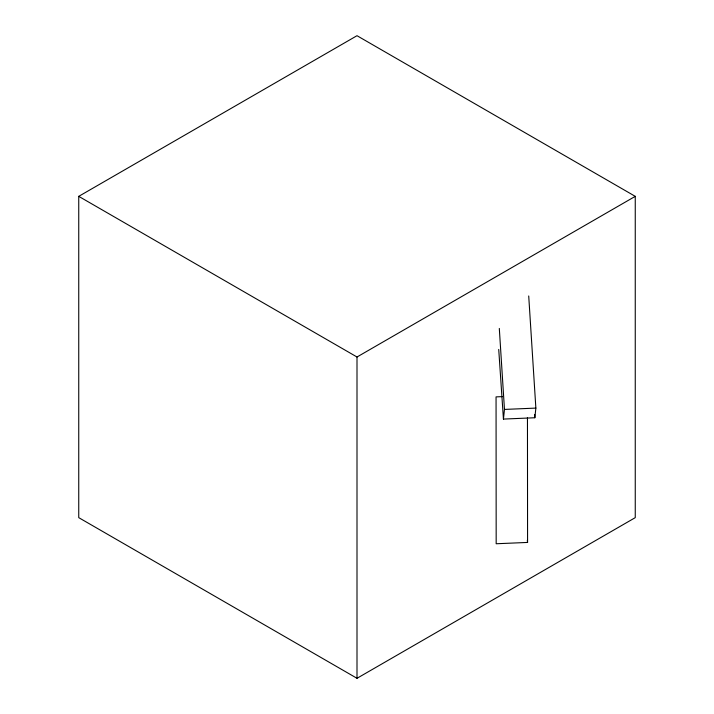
<?xml version="1.0" encoding="UTF-8"?>
<svg xmlns="http://www.w3.org/2000/svg" width="714" height="714" viewBox="0 0 714 714"><rect width="100%" height="100%" fill="white"/><g stroke="black" fill="none" stroke-linecap="round" stroke-linejoin="round"><path stroke-width="1.07" d="M528.717 295.971L535.866 408.096L534.84 417.752L503.441 419.082L504.468 409.425L499.309 328.44M78.745 196.35L357 35.7L635.255 196.35L635.255 517.65L357 678.3L78.745 517.65L78.745 196.35L357 357L635.255 196.35M502.558 396.609L496.06 396.886L496.176 543.756L527.575 542.435L527.459 417.512M504.468 409.425L535.866 408.096M527.307 540.319L527.575 542.435M534.616 414.432L534.84 417.752M498.729 349.423L503.441 419.082M357 357L357 678.3"/></g></svg>
